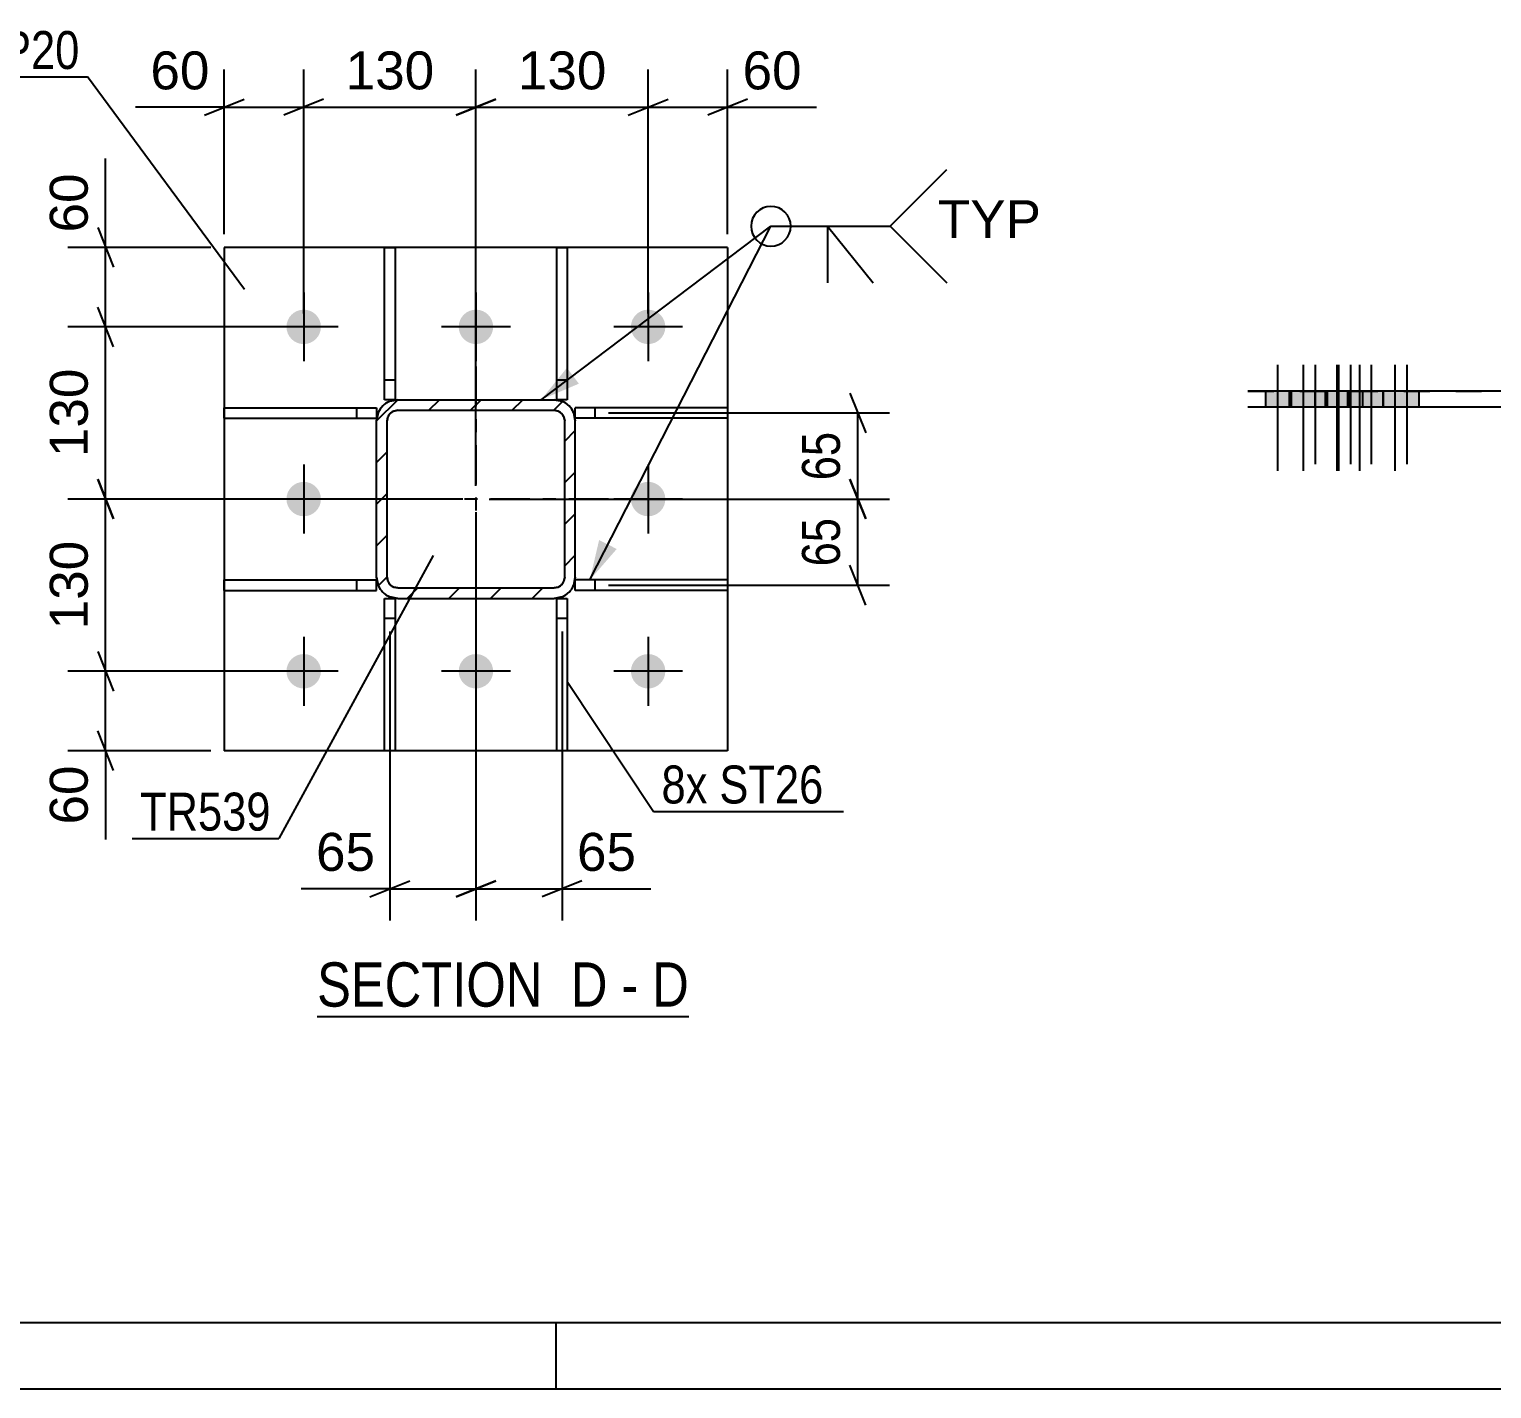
# Model space of a CAD drawing. Header units: millimetres. Extents: x -68 to 773, y -404 to 190.
# Drawn here: x 103.6 to 214, y -404.4 to -301.7 of the extents above; entities that cross this region are included whole.
import ezdxf

# ---------------------------------------------------------------- set-up
doc = ezdxf.new("R2010")
doc.units = ezdxf.units.MM
doc.linetypes.add('DXK_LINE_DOT2', pattern=[3.9198, 1.9599, -1.9599])
doc.linetypes.add('DXK_LINE_DOT3', pattern=[5.9187, 2.979, -0.9799, 0.9799, -0.9799])
doc.styles.add('Arial', font='ARIAL.TTF', dxfattribs={"height": 0.2})
doc.styles.add('Arial Narrow', font='ARIALN.TTF', dxfattribs={"height": 0.2})

# ---------------------------------------------------------------- blocks, each defined once
blk = doc.blocks.new('Unknown-318892922-1115')
at = {"color": 5, "linetype": 'Continuous'}
for p, q in [((-62.65, -399.36), (768.35, -399.36)), ((143.35, -404.36), (143.35, -399.36)), ((-67.65, -404.36), (773.35, -404.36))]:
    blk.add_line(p, q, dxfattribs=at)
blk = doc.blocks.new('Unknown-318892922-13 - 7232')
at = {"color": 6, "linetype": 'Continuous'}
blk.add_line((125.29, -376.26), (153.36, -376.26), dxfattribs=at)
at = {"color": 0, "linetype": 'Continuous'}
for points in [[(143.4, -375.51), (143.4, -372.01), (125.29, -372.01), (125.29, -375.51)], [(147.21, -375.51), (147.21, -372.01), (144.45, -372.01), (144.45, -375.51)], [(149.54, -375.51), (149.54, -372.01), (148.26, -372.01), (148.26, -375.51)], [(153.36, -375.51), (153.36, -372.01), (150.59, -372.01), (150.59, -375.51)]]:
    blk.add_wipeout(points, dxfattribs=at)
at = {"color": 7, "linetype": 'Continuous', "style": 'Arial Narrow'}
for s, p in [('SECTION ', (125.29, -375.51)), ('D', (144.45, -375.51)), ('D', (150.59, -375.51)), ('-', (148.26, -375.51))]:
    blk.add_text(s, height=3.34, dxfattribs=at).set_placement(p)
blk = doc.blocks.new('Part-318892922-7313 - 7232')
at = {"color": 2, "linetype": 'Continuous'}
for p, q in [((143.38, -356.19), (143.38, -344.69)), ((143.38, -344.69), (144.18, -344.69)), ((144.18, -344.69), (144.18, -356.19)), ((144.18, -356.19), (143.38, -356.19))]:
    blk.add_line(p, q, dxfattribs=at)
at = {"color": 7, "linetype": 'DXK_LINE_DOT2'}
blk.add_line((143.38, -346.19), (144.18, -346.19), dxfattribs=at)
blk = doc.blocks.new('Part-318892922-7308 - 7232')
at = {"color": 2, "linetype": 'Continuous'}
for p, q in [((130.38, -356.19), (130.38, -344.69)), ((130.38, -344.69), (131.18, -344.69)), ((131.18, -344.69), (131.18, -356.19)), ((131.18, -356.19), (130.38, -356.19))]:
    blk.add_line(p, q, dxfattribs=at)
at = {"color": 7, "linetype": 'DXK_LINE_DOT2'}
blk.add_line((130.38, -346.19), (131.18, -346.19), dxfattribs=at)
blk = doc.blocks.new('Bolt-318892922-7272 - 7232')
at = {"linetype": 'Continuous'}
for points in [[(125.58, -324.19, -1), (122.98, -324.19, -1)], [(138.58, -324.19, -1), (135.98, -324.19, -1)], [(151.58, -324.19, -1), (148.98, -324.19, -1)], [(125.58, -337.19, -1), (122.98, -337.19, -1)], [(151.58, -337.19, -1), (148.98, -337.19, -1)], [(125.58, -350.19, -1), (122.98, -350.19, -1)], [(138.58, -350.19, -1), (135.98, -350.19, -1)], [(151.58, -350.19, -1), (148.98, -350.19, -1)]]:
    blk.add_hatch(color=1, dxfattribs=at).paths.add_polyline_path(points)
at = {"color": 1, "linetype": 'Continuous'}
for p, q in [((124.28, -321.59), (124.28, -326.79)), ((137.28, -321.59), (137.28, -326.79)), ((150.28, -321.59), (150.28, -326.79)), ((126.88, -324.19), (121.68, -324.19)), ((139.88, -324.19), (134.68, -324.19)), ((152.88, -324.19), (147.68, -324.19)), ((124.28, -334.59), (124.28, -339.79)), ((150.28, -334.59), (150.28, -339.79)), ((126.88, -337.19), (121.68, -337.19)), ((152.88, -337.19), (147.68, -337.19)), ((124.28, -347.59), (124.28, -352.79)), ((137.28, -347.59), (137.28, -352.79)), ((150.28, -347.59), (150.28, -352.79)), ((126.88, -350.19), (121.68, -350.19)), ((139.88, -350.19), (134.68, -350.19)), ((152.88, -350.19), (147.68, -350.19))]:
    blk.add_line(p, q, dxfattribs=at)
blk = doc.blocks.new('Part-318892922-7240 - 7232')
at = {"color": 2, "linetype": 'Continuous'}
for p, q in [((156.28, -318.19), (118.28, -318.19)), ((118.28, -318.19), (118.28, -356.19)), ((156.28, -318.19), (156.28, -356.19)), ((156.28, -356.19), (118.28, -356.19))]:
    blk.add_line(p, q, dxfattribs=at)
blk = doc.blocks.new('Part-318892922-7293 - 7232')
at = {"color": 2, "linetype": 'Continuous'}
for p, q in [((156.28, -330.29), (144.78, -330.29)), ((144.78, -331.09), (144.78, -330.29)), ((156.28, -331.09), (144.78, -331.09)), ((156.28, -330.29), (156.28, -331.09))]:
    blk.add_line(p, q, dxfattribs=at)
at = {"color": 7, "linetype": 'DXK_LINE_DOT2'}
blk.add_line((146.28, -331.09), (146.28, -330.29), dxfattribs=at)
blk = doc.blocks.new('Part-318892922-7318 - 7232')
at = {"color": 2, "linetype": 'Continuous'}
for p, q in [((130.38, -329.69), (130.38, -318.19)), ((130.38, -318.19), (131.18, -318.19)), ((131.18, -318.19), (131.18, -329.69)), ((131.18, -329.69), (130.38, -329.69))]:
    blk.add_line(p, q, dxfattribs=at)
at = {"color": 7, "linetype": 'DXK_LINE_DOT2'}
blk.add_line((130.38, -328.19), (131.18, -328.19), dxfattribs=at)
blk = doc.blocks.new('Part-318892922-7323 - 7232')
at = {"color": 2, "linetype": 'Continuous'}
for p, q in [((143.38, -329.69), (143.38, -318.19)), ((143.38, -318.19), (144.18, -318.19)), ((144.18, -318.19), (144.18, -329.69)), ((144.18, -329.69), (143.38, -329.69))]:
    blk.add_line(p, q, dxfattribs=at)
at = {"color": 7, "linetype": 'DXK_LINE_DOT2'}
blk.add_line((143.38, -328.19), (144.18, -328.19), dxfattribs=at)
blk = doc.blocks.new('Part-318892922-7328 - 7232')
at = {"color": 2, "linetype": 'Continuous'}
for p, q in [((118.28, -344.09), (118.28, -343.29)), ((118.28, -343.29), (129.78, -343.29)), ((129.78, -344.09), (129.78, -343.29)), ((118.28, -344.09), (129.78, -344.09))]:
    blk.add_line(p, q, dxfattribs=at)
at = {"color": 7, "linetype": 'DXK_LINE_DOT2'}
blk.add_line((128.28, -344.09), (128.28, -343.29), dxfattribs=at)
blk = doc.blocks.new('Part-318892922-7333 - 7232')
at = {"color": 2, "linetype": 'Continuous'}
for p, q in [((118.28, -331.09), (118.28, -330.29)), ((118.28, -330.29), (129.78, -330.29)), ((118.28, -331.09), (129.78, -331.09)), ((129.78, -330.29), (129.78, -331.09))]:
    blk.add_line(p, q, dxfattribs=at)
at = {"color": 7, "linetype": 'DXK_LINE_DOT2'}
blk.add_line((128.28, -331.09), (128.28, -330.29), dxfattribs=at)
blk = doc.blocks.new('Part-318892922-7338 - 7232')
at = {"color": 2, "linetype": 'Continuous'}
for p, q in [((156.28, -343.29), (144.78, -343.29)), ((144.78, -344.09), (144.78, -343.29)), ((156.28, -343.29), (156.28, -344.09)), ((156.28, -344.09), (144.78, -344.09))]:
    blk.add_line(p, q, dxfattribs=at)
at = {"color": 7, "linetype": 'DXK_LINE_DOT2'}
blk.add_line((146.28, -344.09), (146.28, -343.29), dxfattribs=at)
blk = doc.blocks.new('Part-318892922-7423 - 7232')
at = {"linetype": 'Continuous'}
h = blk.add_hatch(dxfattribs=at)
h.set_pattern_fill('', scale=0.7, style=0, pattern_type=0)
h.set_pattern_definition([(45, (131.3837, -329.688), (-1.57154, 1.57154), [])])
h.paths.add_polyline_path([(143.18, -329.69), (131.38, -329.69), (130.77, -329.81), (130.25, -330.16), (129.91, -330.68), (129.78, -331.29), (129.78, -343.09), (129.91, -343.7), (130.25, -344.22), (130.77, -344.57), (131.38, -344.69), (143.18, -344.69), (143.8, -344.57), (144.32, -344.22), (144.66, -343.7), (144.78, -343.09), (144.78, -331.29), (144.66, -330.68), (144.32, -330.16), (143.8, -329.81)])
h.paths.add_polyline_path([(143.92, -330.98), (143.98, -331.29), (143.98, -343.09), (143.92, -343.39), (143.75, -343.65), (143.49, -343.83), (143.18, -343.89), (131.38, -343.89), (131.08, -343.83), (130.82, -343.65), (130.64, -343.39), (130.58, -343.09), (130.58, -331.29), (130.64, -330.98), (130.82, -330.72), (131.08, -330.55), (131.38, -330.49), (143.18, -330.49), (143.49, -330.55), (143.75, -330.72)])
at = {"color": 7, "linetype": 'DXK_LINE_DOT3'}
for p, q in [((137.28, -327.19), (137.28, -347.19)), ((147.28, -337.19), (127.28, -337.19))]:
    blk.add_line(p, q, dxfattribs=at)
at = {"color": 7, "linetype": 'DXK_LINE_DOT2'}
for p, q in [((130.77, -329.81), (131.38, -329.69)), ((131.38, -329.69), (143.18, -329.69)), ((143.18, -329.69), (143.8, -329.81)), ((129.78, -331.29), (129.91, -330.68)), ((130.64, -330.98), (130.58, -331.29)), ((131.38, -330.49), (131.08, -330.55)), ((131.38, -330.49), (143.18, -330.49)), ((143.49, -330.55), (143.18, -330.49)), ((143.98, -331.29), (143.92, -330.98)), ((144.66, -330.68), (144.78, -331.29)), ((129.78, -343.09), (129.78, -331.29)), ((130.58, -343.09), (130.58, -331.29)), ((143.98, -343.09), (143.98, -331.29)), ((144.78, -343.09), (144.78, -331.29)), ((129.91, -343.7), (129.78, -343.09)), ((130.58, -343.09), (130.64, -343.39)), ((143.92, -343.39), (143.98, -343.09)), ((144.78, -343.09), (144.66, -343.7)), ((131.08, -343.83), (131.38, -343.89)), ((131.38, -343.89), (143.18, -343.89)), ((143.18, -343.89), (143.49, -343.83)), ((131.38, -344.69), (130.77, -344.57)), ((131.38, -344.69), (143.18, -344.69)), ((143.8, -344.57), (143.18, -344.69))]:
    blk.add_line(p, q, dxfattribs=at)
at = {"color": 2, "linetype": 'Continuous'}
for p, q in [((131.38, -329.69), (130.77, -329.81)), ((131.38, -329.69), (143.18, -329.69)), ((143.8, -329.81), (143.18, -329.69)), ((129.91, -330.68), (129.78, -331.29)), ((130.58, -331.29), (130.64, -330.98)), ((131.08, -330.55), (131.38, -330.49)), ((131.38, -330.49), (143.18, -330.49)), ((143.18, -330.49), (143.49, -330.55)), ((143.92, -330.98), (143.98, -331.29)), ((144.78, -331.29), (144.66, -330.68)), ((129.78, -343.09), (129.78, -331.29)), ((130.58, -343.09), (130.58, -331.29)), ((143.98, -343.09), (143.98, -331.29)), ((144.78, -343.09), (144.78, -331.29)), ((129.78, -343.09), (129.91, -343.7)), ((130.64, -343.39), (130.58, -343.09)), ((143.98, -343.09), (143.92, -343.39)), ((144.66, -343.7), (144.78, -343.09)), ((131.38, -343.89), (131.08, -343.83)), ((131.38, -343.89), (143.18, -343.89)), ((143.49, -343.83), (143.18, -343.89)), ((130.77, -344.57), (131.38, -344.69)), ((131.38, -344.69), (143.18, -344.69)), ((143.18, -344.69), (143.8, -344.57))]:
    blk.add_line(p, q, dxfattribs=at)
at = {"color": 7, "linetype": 'DXK_LINE_DOT2'}
for centre, radius, start, end in [((131.38, -331.29), 1.6, 112.5, 157.5), ((143.18, -331.29), 1.6, 22.5, 67.5), ((131.38, -331.29), 0.8, 112.5, 157.5), ((143.18, -331.29), 0.8, 22.5, 67.5), ((131.38, -343.09), 1.6, 202.5, 247.5), ((131.38, -343.09), 0.8, 202.5, 247.5), ((143.18, -343.09), 0.8, 292.5, 337.5), ((143.18, -343.09), 1.6, 292.5, 337.5)]:
    blk.add_arc(centre, radius, start, end, dxfattribs=at)
at = {"color": 2, "linetype": 'Continuous'}
for centre, radius, start, end in [((131.38, -331.29), 1.6, 112.5, 157.5), ((143.18, -331.29), 1.6, 22.5, 67.5), ((131.38, -331.29), 0.8, 112.5, 157.5), ((143.18, -331.29), 0.8, 22.5, 67.5), ((131.38, -343.09), 1.6, 202.5, 247.5), ((131.38, -343.09), 0.8, 202.5, 247.5), ((143.18, -343.09), 0.8, 292.5, 337.5), ((143.18, -343.09), 1.6, 292.5, 337.5)]:
    blk.add_arc(centre, radius, start, end, dxfattribs=at)
blk = doc.blocks.new('Bolt-318892922-6971 - 6928')
at = {"linetype": 'Continuous'}
for points in [[(198.68, -329.05), (196.88, -329.05), (196.88, -330.25), (198.68, -330.25)], [(198.68, -329.05), (196.88, -329.05), (196.88, -330.25), (198.68, -330.25)], [(203.18, -329.05), (201.38, -329.05), (201.38, -330.25), (203.18, -330.25)], [(203.18, -329.05), (201.38, -329.05), (201.38, -330.25), (203.18, -330.25)]]:
    blk.add_hatch(color=1, dxfattribs=at).paths.add_polyline_path(points)
at = {"color": 1, "linetype": 'Continuous'}
for p, q in [((197.78, -327.05), (197.78, -335.05)), ((197.78, -327.05), (197.78, -335.05)), ((202.28, -327.05), (202.28, -335.05)), ((202.28, -327.05), (202.28, -335.05)), ((196.88, -329.05), (196.88, -330.25)), ((196.88, -329.05), (196.88, -330.25)), ((198.68, -329.05), (198.68, -330.25)), ((198.68, -329.05), (198.68, -330.25)), ((201.38, -329.05), (201.38, -330.25)), ((201.38, -329.05), (201.38, -330.25)), ((203.18, -329.05), (203.18, -330.25)), ((203.18, -329.05), (203.18, -330.25))]:
    blk.add_line(p, q, dxfattribs=at)
blk = doc.blocks.new('Bolt-318892922-6970 - 6928')
at = {"linetype": 'Continuous'}
for points in [[(201.53, -329.05), (199.73, -329.05), (199.73, -330.25), (201.53, -330.25)], [(204.2, -329.05), (202.4, -329.05), (202.4, -330.25), (204.2, -330.25)], [(205.77, -329.05), (203.97, -329.05), (203.97, -330.25), (205.77, -330.25)], [(208.45, -329.05), (206.65, -329.05), (206.65, -330.25), (208.45, -330.25)]]:
    blk.add_hatch(color=1, dxfattribs=at).paths.add_polyline_path(points)
at = {"color": 1, "linetype": 'Continuous'}
for p, q in [((200.63, -327.05), (200.63, -334.55)), ((203.3, -327.05), (203.3, -334.55)), ((204.87, -327.05), (204.87, -334.55)), ((207.55, -327.05), (207.55, -334.55)), ((199.73, -329.05), (199.73, -330.25)), ((201.53, -329.05), (201.53, -330.25)), ((202.4, -329.05), (202.4, -330.25)), ((203.97, -329.05), (203.97, -330.25)), ((204.2, -329.05), (204.2, -330.25)), ((205.77, -329.05), (205.77, -330.25)), ((206.65, -329.05), (206.65, -330.25)), ((208.45, -329.05), (208.45, -330.25))]:
    blk.add_line(p, q, dxfattribs=at)
blk = doc.blocks.new('Bolt-318892922-6972 - 6928')
at = {"linetype": 'Continuous'}
for points in [[(200.62, -329.05), (198.82, -329.05), (198.82, -330.25), (200.62, -330.25)], [(203.3, -329.05), (201.5, -329.05), (201.5, -330.25), (203.3, -330.25)], [(204.87, -329.05), (203.07, -329.05), (203.07, -330.25), (204.87, -330.25)], [(207.54, -329.05), (205.74, -329.05), (205.74, -330.25), (207.54, -330.25)]]:
    blk.add_hatch(color=1, dxfattribs=at).paths.add_polyline_path(points)
at = {"color": 1, "linetype": 'Continuous'}
for p, q in [((199.72, -327.05), (199.72, -335.05)), ((202.4, -327.05), (202.4, -335.05)), ((203.97, -327.05), (203.97, -335.05)), ((206.64, -327.05), (206.64, -335.05)), ((198.82, -329.05), (198.82, -330.25)), ((200.62, -329.05), (200.62, -330.25)), ((201.5, -329.05), (201.5, -330.25)), ((203.07, -329.05), (203.07, -330.25)), ((203.3, -329.05), (203.3, -330.25)), ((204.87, -329.05), (204.87, -330.25)), ((205.74, -329.05), (205.74, -330.25)), ((207.54, -329.05), (207.54, -330.25))]:
    blk.add_line(p, q, dxfattribs=at)
blk = doc.blocks.new('Part-318892922-7085 - 6928')
at = {"color": 2, "linetype": 'Continuous'}
for p, q in [((247.69, -329.05), (195.56, -329.05)), ((200.61, -329.05), (200.61, -330.25)), ((247.69, -329.05), (247.69, -330.25)), ((247.69, -330.25), (195.56, -330.25)), ((247.69, -330.25), (247.69, -330.25))]:
    blk.add_line(p, q, dxfattribs=at)
at = {"color": 7, "linetype": 'DXK_LINE_DOT2'}
for p, q in [((195.56, -329.05), (247.69, -329.05)), ((201.51, -330.25), (201.51, -329.05)), ((247.69, -330.25), (195.56, -330.25))]:
    blk.add_line(p, q, dxfattribs=at)
blk = doc.blocks.new('StraightDimension-318892922-7650 - 7232')
at = {"color": 7, "linetype": 'Continuous'}
for p, q in [((165.51, -335.69), (166.71, -338.69)), ((138.28, -337.19), (168.51, -337.19)), ((166.11, -343.69), (166.11, -337.19)), ((166.71, -345.19), (165.51, -342.19)), ((147.28, -343.69), (168.51, -343.69))]:
    blk.add_line(p, q, dxfattribs=at)
at = {"color": 0}
blk.add_wipeout([(165.36, -338.01), (161.16, -338.01), (161.16, -342.87), (165.36, -342.87)], dxfattribs=at)
at = {"color": 3, "style": 'Arial Narrow'}
blk.add_text('65', height=2.863, rotation=90.0002, dxfattribs=at).set_placement((164.76, -342.27))
blk = doc.blocks.new('StraightDimension-318892922-7644 - 7232')
at = {"color": 7, "linetype": 'Continuous'}
for p, q in [((165.51, -329.19), (166.71, -332.19)), ((147.28, -330.69), (168.51, -330.69)), ((166.11, -337.19), (166.11, -330.69)), ((166.71, -338.69), (165.51, -335.69)), ((138.28, -337.19), (168.51, -337.19))]:
    blk.add_line(p, q, dxfattribs=at)
at = {"color": 0}
blk.add_wipeout([(165.36, -331.51), (161.16, -331.51), (161.16, -336.37), (165.36, -336.37)], dxfattribs=at)
at = {"color": 3, "style": 'Arial Narrow'}
blk.add_text('65', height=2.863, rotation=90.0002, dxfattribs=at).set_placement((164.76, -335.77))
blk = doc.blocks.new('StraightDimension-318892922-7599 - 7232')
at = {"color": 7, "linetype": 'Continuous'}
for p, q in [((137.28, -336.19), (137.28, -304.76)), ((150.28, -323.19), (150.28, -304.76)), ((138.78, -307.01), (135.78, -308.21)), ((137.28, -307.61), (150.28, -307.61)), ((148.78, -308.21), (151.78, -307.01))]:
    blk.add_line(p, q, dxfattribs=at)
at = {"color": 0}
blk.add_wipeout([(147.72, -306.86), (147.72, -302.66), (139.85, -302.66), (139.85, -306.86)], dxfattribs=at)
at = {"color": 3, "style": 'Arial'}
blk.add_text('130', height=2.865, dxfattribs=at).set_placement((140.45, -306.26))
blk = doc.blocks.new('StraightDimension-318892922-7507 - 7232')
at = {"color": 7, "linetype": 'Continuous'}
for p, q in [((137.28, -338.19), (137.28, -369.01)), ((143.78, -347.19), (143.78, -369.01)), ((135.78, -367.21), (138.78, -366.01)), ((145.28, -366.01), (142.28, -367.21)), ((137.28, -366.61), (143.78, -366.61)), ((143.78, -366.61), (150.48, -366.61)), ((143.78, -366.61), (150.48, -366.61))]:
    blk.add_line(p, q, dxfattribs=at)
at = {"color": 0}
blk.add_wipeout([(149.96, -365.86), (149.96, -361.66), (144.31, -361.66), (144.31, -365.86)], dxfattribs=at)
at = {"color": 3, "style": 'Arial'}
blk.add_text('65', height=2.865, dxfattribs=at).set_placement((144.91, -365.26))
blk = doc.blocks.new('StraightDimension-318892922-7534 - 7232')
at = {"color": 7, "linetype": 'Continuous'}
for p, q in [((108.73, -348.69), (109.93, -351.69)), ((123.28, -350.19), (106.48, -350.19)), ((109.33, -356.19), (109.33, -350.19)), ((109.93, -357.69), (108.73, -354.69)), ((117.28, -356.19), (106.48, -356.19)), ((109.33, -356.19), (109.33, -362.89)), ((109.33, -356.19), (109.33, -362.89))]:
    blk.add_line(p, q, dxfattribs=at)
at = {"color": 0}
blk.add_wipeout([(108.58, -356.71), (104.38, -356.71), (104.38, -362.36), (108.58, -362.36)], dxfattribs=at)
at = {"color": 3, "style": 'Arial'}
blk.add_text('60', height=2.865, rotation=90.0002, dxfattribs=at).set_placement((107.98, -361.76))
blk = doc.blocks.new('StraightDimension-318892922-7616 - 7232')
at = {"color": 7, "linetype": 'Continuous'}
for p, q in [((124.28, -323.19), (124.28, -304.76)), ((137.28, -336.19), (137.28, -304.76)), ((125.78, -307.01), (122.78, -308.21)), ((124.28, -307.61), (137.28, -307.61)), ((135.78, -308.21), (138.78, -307.01))]:
    blk.add_line(p, q, dxfattribs=at)
at = {"color": 0}
blk.add_wipeout([(134.72, -306.86), (134.72, -302.66), (126.85, -302.66), (126.85, -306.86)], dxfattribs=at)
at = {"color": 3, "style": 'Arial'}
blk.add_text('130', height=2.865, dxfattribs=at).set_placement((127.45, -306.26))
blk = doc.blocks.new('StraightDimension-318892922-7578 - 7232')
at = {"color": 7, "linetype": 'Continuous'}
for p, q in [((109.33, -318.19), (109.33, -311.49)), ((109.33, -318.19), (109.33, -311.49)), ((108.73, -316.69), (109.93, -319.69)), ((117.28, -318.19), (106.48, -318.19)), ((109.33, -324.19), (109.33, -318.19)), ((109.93, -325.69), (108.73, -322.69)), ((123.28, -324.19), (106.48, -324.19))]:
    blk.add_line(p, q, dxfattribs=at)
at = {"color": 0}
blk.add_wipeout([(108.58, -312.02), (104.38, -312.02), (104.38, -317.66), (108.58, -317.66)], dxfattribs=at)
at = {"color": 3, "style": 'Arial'}
blk.add_text('60', height=2.865, rotation=90.0002, dxfattribs=at).set_placement((107.98, -317.06))
blk = doc.blocks.new('StraightDimension-318892922-7520 - 7232')
at = {"color": 7, "linetype": 'Continuous'}
for p, q in [((137.28, -338.19), (137.28, -369.01)), ((130.78, -347.19), (130.78, -369.01)), ((129.28, -367.21), (132.28, -366.01)), ((138.78, -366.01), (135.78, -367.21)), ((130.78, -366.61), (124.09, -366.61)), ((130.78, -366.61), (124.09, -366.61)), ((130.78, -366.61), (137.28, -366.61))]:
    blk.add_line(p, q, dxfattribs=at)
at = {"color": 0}
blk.add_wipeout([(130.26, -365.86), (130.26, -361.66), (124.61, -361.66), (124.61, -365.86)], dxfattribs=at)
at = {"color": 3, "style": 'Arial'}
blk.add_text('65', height=2.865, dxfattribs=at).set_placement((125.21, -365.26))
blk = doc.blocks.new('StraightDimension-318892922-7544 - 7232')
at = {"color": 7, "linetype": 'Continuous'}
for p, q in [((109.93, -338.69), (108.73, -335.69)), ((136.28, -337.19), (106.48, -337.19)), ((109.33, -350.19), (109.33, -337.19)), ((108.73, -348.69), (109.93, -351.69)), ((123.28, -350.19), (106.48, -350.19))]:
    blk.add_line(p, q, dxfattribs=at)
at = {"color": 0}
blk.add_wipeout([(108.58, -339.75), (104.38, -339.75), (104.38, -347.62), (108.58, -347.62)], dxfattribs=at)
at = {"color": 3, "style": 'Arial'}
blk.add_text('130', height=2.865, rotation=90.0002, dxfattribs=at).set_placement((107.98, -347.02))
blk = doc.blocks.new('StraightDimension-318892922-7561 - 7232')
at = {"color": 7, "linetype": 'Continuous'}
for p, q in [((109.93, -325.69), (108.73, -322.69)), ((123.28, -324.19), (106.48, -324.19)), ((109.33, -337.19), (109.33, -324.19)), ((108.73, -335.69), (109.93, -338.69)), ((136.28, -337.19), (106.48, -337.19))]:
    blk.add_line(p, q, dxfattribs=at)
at = {"color": 0}
blk.add_wipeout([(108.58, -326.75), (104.38, -326.75), (104.38, -334.62), (108.58, -334.62)], dxfattribs=at)
at = {"color": 3, "style": 'Arial'}
blk.add_text('130', height=2.865, rotation=90.0002, dxfattribs=at).set_placement((107.98, -334.02))
blk = doc.blocks.new('StraightDimension-318892922-7589 - 7232')
at = {"color": 7, "linetype": 'Continuous'}
for p, q in [((150.28, -323.19), (150.28, -304.76)), ((156.28, -317.19), (156.28, -304.76)), ((148.78, -308.21), (151.78, -307.01)), ((150.28, -307.61), (156.28, -307.61)), ((157.78, -307.01), (154.78, -308.21)), ((156.28, -307.61), (162.98, -307.61)), ((156.28, -307.61), (162.98, -307.61))]:
    blk.add_line(p, q, dxfattribs=at)
at = {"color": 0}
blk.add_wipeout([(162.46, -306.86), (162.46, -302.66), (156.81, -302.66), (156.81, -306.86)], dxfattribs=at)
at = {"color": 3, "style": 'Arial'}
blk.add_text('60', height=2.865, dxfattribs=at).set_placement((157.41, -306.26))
blk = doc.blocks.new('StraightDimension-318892922-7633 - 7232')
at = {"color": 7, "linetype": 'Continuous'}
for p, q in [((118.28, -317.19), (118.28, -304.76)), ((124.28, -323.19), (124.28, -304.76)), ((118.28, -307.61), (111.59, -307.61)), ((118.28, -307.61), (111.59, -307.61)), ((116.78, -308.21), (119.78, -307.01)), ((118.28, -307.61), (124.28, -307.61)), ((125.78, -307.01), (122.78, -308.21))]:
    blk.add_line(p, q, dxfattribs=at)
at = {"color": 0}
blk.add_wipeout([(117.76, -306.86), (117.76, -302.66), (112.11, -302.66), (112.11, -306.86)], dxfattribs=at)
at = {"color": 3, "style": 'Arial'}
blk.add_text('60', height=2.865, dxfattribs=at).set_placement((112.71, -306.26))
blk = doc.blocks.new('Mark-318892922-7236 - 7232')
at = {"color": 30, "linetype": 'Continuous'}
for p in [(98.72, -305.32), (119.82, -321.37)]:
    blk.add_line(p, (107.96, -305.32), dxfattribs=at)
at = {"color": 0}
blk.add_wipeout([(107.36, -304.72), (107.36, -301.72), (99.32, -301.72), (99.32, -304.72)], dxfattribs=at)
blk.add_wipeout([(107.36, -304.72), (107.36, -301.72), (99.32, -301.72), (99.32, -304.72)], dxfattribs=at)
at = {"color": 3, "style": 'Arial Narrow'}
blk.add_text('SP20', height=2.863, dxfattribs=at).set_placement((99.32, -304.72))
blk = doc.blocks.new('Mark-318892922-7419 - 7232')
at = {"color": 30, "linetype": 'Continuous'}
for p in [(134.04, -341.46), (111.33, -362.82)]:
    blk.add_line(p, (122.39, -362.82), dxfattribs=at)
at = {"color": 0}
blk.add_wipeout([(121.79, -362.22), (121.79, -359.22), (111.93, -359.22), (111.93, -362.22)], dxfattribs=at)
blk.add_wipeout([(121.79, -362.22), (121.79, -359.22), (111.93, -359.22), (111.93, -362.22)], dxfattribs=at)
at = {"color": 3, "style": 'Arial Narrow'}
blk.add_text('TR539', height=2.863, dxfattribs=at).set_placement((111.93, -362.22))
blk = doc.blocks.new('WeldMark-318892922-7655 - 7232')
at = {"linetype": 'Continuous'}
for points in [[(145.05, -328.48), (142.2, -329.69), (144.15, -327.28)], [(147.91, -340.96), (145.88, -343.29), (146.58, -340.28)]]:
    blk.add_hatch(color=30, dxfattribs=at).paths.add_polyline_path(points)
at = {"color": 30, "linetype": 'Continuous'}
for p, q in [((142.2, -329.69), (159.55, -316.59)), ((145.88, -343.29), (159.55, -316.59)), ((159.55, -316.59), (168.55, -316.59))]:
    blk.add_line(p, q, dxfattribs=at)
at = {"color": 3, "linetype": 'Continuous'}
for q in [(167.26, -320.87), (163.83, -320.87)]:
    blk.add_line((163.83, -316.59), q, dxfattribs=at)
for start, end in [(90, 270), (270, 90)]:
    blk.add_arc((159.55, -316.59), 1.5, start, end, dxfattribs=at)
at = {"color": 0, "linetype": 'Continuous'}
blk.add_wipeout([(179.92, -317.49), (179.92, -314.49), (172.15, -314.49), (172.15, -317.49)], dxfattribs=at)
blk.add_wipeout([(179.92, -317.49), (179.92, -314.49), (172.15, -314.49), (172.15, -317.49)], dxfattribs=at)
at = {"color": 3, "linetype": 'Continuous'}
for q in [(172.83, -312.3), (172.83, -320.87)]:
    blk.add_line((168.55, -316.59), q, dxfattribs=at)
at = {"color": 3, "linetype": 'Continuous', "style": 'Arial'}
blk.add_text('TYP', height=2.865, dxfattribs=at).set_placement((172.15, -317.49))
blk = doc.blocks.new('MarkSet-318892922-7691 - 7232')
at = {"color": 30, "linetype": 'Continuous'}
for p, q in [((144.18, -350.97), (150.69, -360.77)), ((150.69, -360.77), (165.02, -360.77))]:
    blk.add_line(p, q, dxfattribs=at)
at = {"color": 0}
for points in [[(154.76, -360.17), (154.76, -357.17), (151.29, -357.17), (151.29, -360.17)], [(163.52, -360.17), (163.52, -357.17), (155.66, -357.17), (155.66, -360.17)]]:
    blk.add_wipeout(points, dxfattribs=at)
for points in [[(154.76, -360.17), (154.76, -357.17), (151.29, -357.17), (151.29, -360.17)], [(163.52, -360.17), (163.52, -357.17), (155.66, -357.17), (155.66, -360.17)]]:
    blk.add_wipeout(points, dxfattribs=at)
at = {"color": 3, "style": 'Arial Narrow'}
for s, p in [('8x', (151.29, -360.17)), ('ST26', (155.66, -360.17))]:
    blk.add_text(s, height=2.863, dxfattribs=at).set_placement(p)

msp = doc.modelspace()

# ---------------------------------------------------------------- block references
for name in ['Unknown-318892922-1115', 'Part-318892922-7240 - 7232', 'Part-318892922-7318 - 7232', 'Part-318892922-7323 - 7232', 'Bolt-318892922-7272 - 7232', 'Part-318892922-7423 - 7232', 'Bolt-318892922-6971 - 6928', 'Bolt-318892922-6972 - 6928', 'Bolt-318892922-6970 - 6928', 'Part-318892922-7085 - 6928', 'Part-318892922-7333 - 7232', 'Part-318892922-7293 - 7232', 'Part-318892922-7328 - 7232', 'Part-318892922-7338 - 7232', 'Part-318892922-7308 - 7232', 'Part-318892922-7313 - 7232']:
    msp.add_blockref(name, (0, 0))

# ---------------------------------------------------------------- next in the draw order: block references
for name in ['StraightDimension-318892922-7650 - 7232', 'StraightDimension-318892922-7534 - 7232', 'Unknown-318892922-13 - 7232']:
    msp.add_blockref(name, (0, 0))

# ---------------------------------------------------------------- next in the draw order: block references
msp.add_blockref('StraightDimension-318892922-7644 - 7232', (0, 0))

# ---------------------------------------------------------------- next in the draw order: block references
for name in ['StraightDimension-318892922-7599 - 7232', 'StraightDimension-318892922-7507 - 7232']:
    msp.add_blockref(name, (0, 0))

# ---------------------------------------------------------------- next in the draw order: block references
for name in ['StraightDimension-318892922-7616 - 7232', 'StraightDimension-318892922-7589 - 7232', 'StraightDimension-318892922-7520 - 7232', 'MarkSet-318892922-7691 - 7232']:
    msp.add_blockref(name, (0, 0))

# ---------------------------------------------------------------- next in the draw order: block references
for name in ['StraightDimension-318892922-7578 - 7232', 'WeldMark-318892922-7655 - 7232', 'StraightDimension-318892922-7544 - 7232']:
    msp.add_blockref(name, (0, 0))

# ---------------------------------------------------------------- next in the draw order: block references
for name in ['StraightDimension-318892922-7561 - 7232', 'Mark-318892922-7419 - 7232']:
    msp.add_blockref(name, (0, 0))

# ---------------------------------------------------------------- next in the draw order: block references
msp.add_blockref('StraightDimension-318892922-7633 - 7232', (0, 0))

# ---------------------------------------------------------------- next in the draw order: block references
msp.add_blockref('Mark-318892922-7236 - 7232', (0, 0))

doc.saveas('drawing.dxf')
